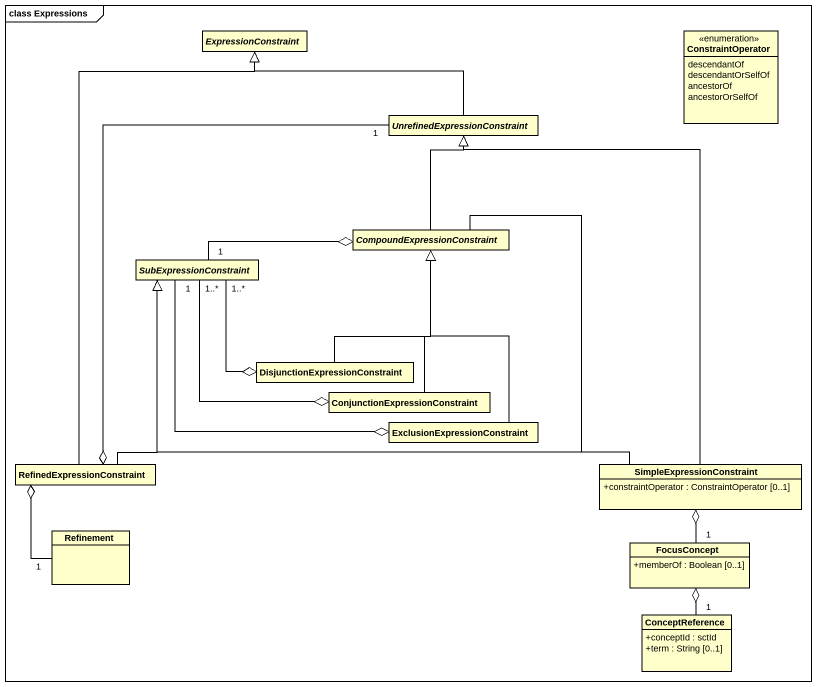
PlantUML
@startuml
mainframe class Expressions
hide circle
hide empty members
skinparam classAttributeIconSize 0
abstract class ExpressionConstraint
enum ConstraintOperator {
  descendantOf
  descendantOrSelfOf
  ancestorOf
  ancestorOrSelfOf
}
abstract class "UnrefinedExpressionConstraint" as UnrefinedExpressionConstrain
abstract class CompoundExpressionConstraint
abstract class SubExpressionConstraint
class "DisjunctionExpressionConstraint" as DisjunctionExpressionConstra
class "ConjunctionExpressionConstraint" as ConjunctionExpressionConstra
class "ExclusionExpressionConstraint" as ExclusionExpressionConstrain
class RefinedExpressionConstraint
class SimpleExpressionConstraint {
  +constraintOperator : ConstraintOperator [0..1]
}
class Refinement
class FocusConcept {
  +memberOf : Boolean [0..1]
}
class ConceptReference {
  +conceptId : sctId
  +term : String [0..1]
}
UnrefinedExpressionConstrain -left-|> ExpressionConstraint
CompoundExpressionConstraint -up-|> UnrefinedExpressionConstrain
CompoundExpressionConstraint o-left- "1" SubExpressionConstraint
CompoundExpressionConstraint -left-|> SubExpressionConstraint
DisjunctionExpressionConstra -up-|> CompoundExpressionConstraint
DisjunctionExpressionConstra o-up- "1..*" SubExpressionConstraint
ConjunctionExpressionConstra -up-|> CompoundExpressionConstraint
ConjunctionExpressionConstra o-up- "1..*" SubExpressionConstraint
ExclusionExpressionConstrain -up-|> CompoundExpressionConstraint
ExclusionExpressionConstrain o-up- "1" SubExpressionConstraint
RefinedExpressionConstraint -up-|> ExpressionConstraint
RefinedExpressionConstraint o-up- "1" UnrefinedExpressionConstrain
RefinedExpressionConstraint -up-|> SubExpressionConstraint
RefinedExpressionConstraint o-- "1" Refinement
SimpleExpressionConstraint -up-|> UnrefinedExpressionConstrain
SimpleExpressionConstraint -left-|> SubExpressionConstraint
SimpleExpressionConstraint o-- "1" FocusConcept
FocusConcept o-- "1" ConceptReference
@enduml
